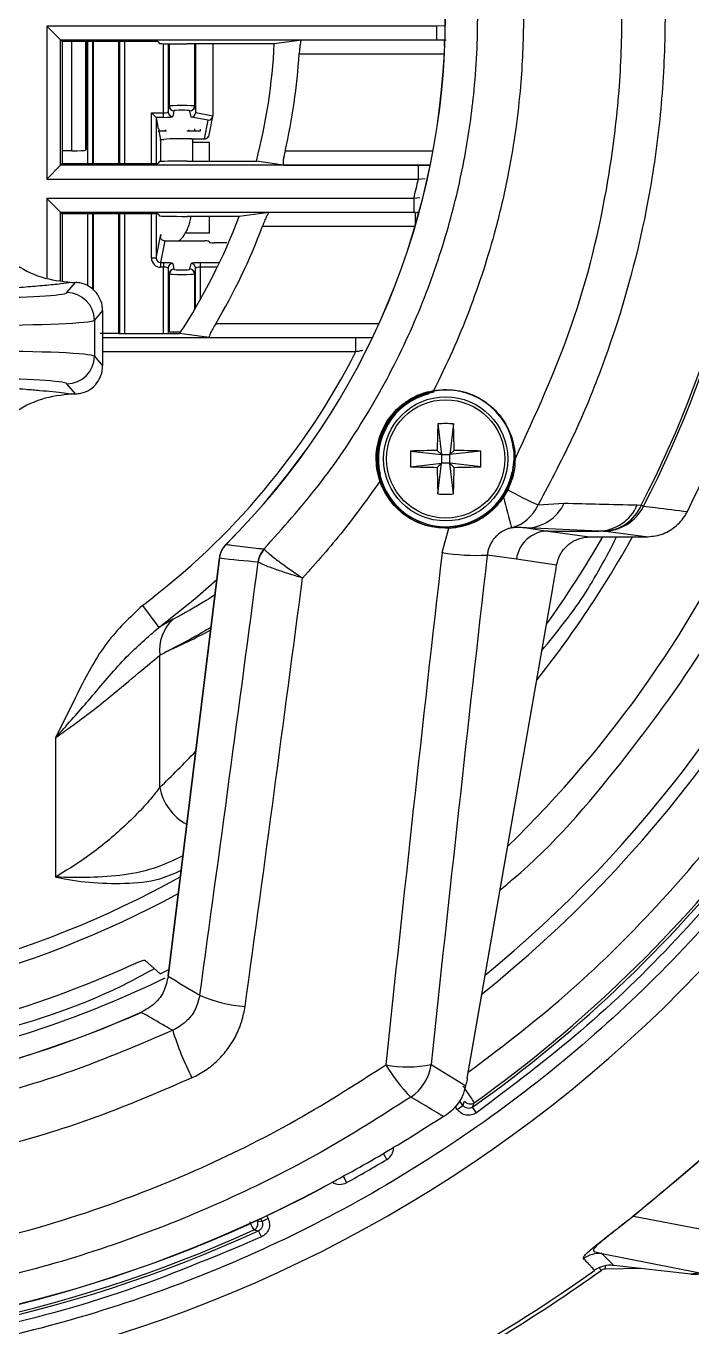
# Model space of a CAD drawing. Extents: x 6 to 134, y 3 to 97.
# Drawn here: x 129.555 to 131.004, y 38.666 to 41.495 of the extents above; entities that cross this region are included whole.
import ezdxf

# ---------------------------------------------------------------- set-up
doc = ezdxf.new("R2010")
doc.units = 0
doc.header["$MEASUREMENT"] = 0
doc.layers.add('OBJECT', color=7, linetype='CONTINUOUS')

msp = doc.modelspace()

# ---------------------------------------------------------------- linework, layer by layer
at = {"layer": 'OBJECT'}
for p, q in [((130.4482, 41.4954), (129.6002, 41.4954)), ((129.6002, 41.4954), (129.6002, 41.1626)), ((129.6002, 41.4954), (129.6302, 41.4654)), ((130.4646, 41.4956), (130.4482, 41.4954)), ((130.4482, 41.4954), (130.4482, 41.4654)), ((129.6302, 41.1926), (129.6302, 41.4654)), ((129.6302, 41.4654), (130.4482, 41.4654)), ((129.6302, 41.4654), (129.6339, 41.4617)), ((129.8414, 41.4617), (129.6339, 41.4617)), ((129.6339, 41.4617), (129.6339, 41.1963)), ((129.6545, 41.2242), (129.6545, 41.4617)), ((129.6845, 41.4617), (129.6845, 41.2253)), ((129.6866, 41.2274), (129.6866, 41.4617)), ((129.6893, 41.1963), (129.6893, 41.4617)), ((129.6993, 41.4617), (129.6993, 41.1963)), ((129.7018, 41.1963), (129.7018, 41.4617)), ((129.7564, 41.4617), (129.7564, 41.1963)), ((129.7589, 41.1963), (129.7589, 41.4617)), ((129.7689, 41.4617), (129.7689, 41.1963)), ((129.8414, 41.4617), (129.8456, 41.4575)), ((129.8543, 41.3067), (129.8543, 41.457)), ((129.8643, 41.4568), (129.8643, 41.3084)), ((129.8668, 41.3209), (129.8668, 41.4567)), ((130.0952, 41.4565), (129.9056, 41.4565)), ((129.9214, 41.4565), (129.9214, 41.3209)), ((129.9241, 41.3075), (129.9241, 41.4565)), ((129.9616, 41.4565), (129.9616, 41.3006)), ((130.1545, 41.4649), (130.0952, 41.4565)), ((130.4659, 41.4649), (130.1545, 41.4649)), ((130.4482, 41.4654), (130.4689, 41.4655)), ((130.4659, 41.4518), (130.4659, 41.4649)), ((130.1493, 41.4349), (130.4652, 41.4349)), ((129.8278, 41.3067), (129.8543, 41.3067)), ((129.8378, 41.2967), (129.8278, 41.3067)), ((129.8278, 41.1963), (129.8278, 41.3067)), ((129.8543, 41.2967), (129.8543, 41.3067)), ((129.8643, 41.3084), (129.8668, 41.3209)), ((129.8768, 41.311), (129.8743, 41.2984)), ((129.9142, 41.2974), (129.9114, 41.311)), ((129.9214, 41.3209), (129.9241, 41.3075)), ((129.9241, 41.3072), (129.9616, 41.3002)), ((129.8543, 41.2967), (129.8378, 41.2967)), ((129.8378, 41.2966), (129.8427, 41.2719)), ((129.8378, 41.2966), (129.8378, 41.1963)), ((129.9516, 41.2904), (129.9142, 41.2974)), ((129.9436, 41.2503), (129.9516, 41.2904)), ((129.9534, 41.2583), (129.9614, 41.2986)), ((129.8442, 41.2665), (129.8427, 41.2665)), ((129.8438, 41.2665), (129.8473, 41.2489)), ((129.8442, 41.2719), (129.8442, 41.2665)), ((129.8574, 41.2665), (129.8442, 41.2665)), ((129.8574, 41.2695), (129.8574, 41.2665)), ((129.8597, 41.2665), (129.8574, 41.2665)), ((129.8597, 41.2665), (129.8597, 41.2685)), ((129.9059, 41.2685), (129.9059, 41.2665)), ((129.9083, 41.2665), (129.9059, 41.2665)), ((129.9083, 41.2695), (129.9083, 41.2665)), ((129.9215, 41.2665), (129.9083, 41.2665)), ((129.9137, 41.2499), (129.9386, 41.2499)), ((129.9153, 41.2499), (129.9386, 41.2499)), ((129.9178, 41.2015), (129.9178, 41.2499)), ((129.9215, 41.2719), (129.9215, 41.2665)), ((129.9341, 41.2665), (129.9215, 41.2665)), ((129.9341, 41.2714), (129.9341, 41.2665)), ((129.9386, 41.2499), (129.9436, 41.2503)), ((129.9386, 41.2499), (129.9386, 41.2499)), ((129.9527, 41.2568), (129.9534, 41.2583)), ((129.6545, 41.2242), (129.6339, 41.2242)), ((129.6845, 41.2253), (129.6866, 41.2274)), ((129.8473, 41.2489), (129.855, 41.2489)), ((129.8478, 41.2463), (129.8473, 41.2489)), ((129.8478, 41.2489), (129.8478, 41.2007)), ((129.954, 41.2419), (129.9178, 41.2419)), ((129.954, 41.2015), (129.954, 41.2419)), ((130.4404, 41.2231), (130.1185, 41.2231)), ((129.6302, 41.1926), (129.6339, 41.1963)), ((129.6339, 41.1963), (129.8414, 41.1963)), ((129.8456, 41.2005), (129.8414, 41.1963)), ((129.9056, 41.2015), (130.0563, 41.2015)), ((130.1149, 41.1931), (130.0563, 41.2015)), ((129.6002, 41.1626), (129.6302, 41.1926)), ((130.4088, 41.1926), (129.6302, 41.1926)), ((130.1149, 41.1931), (130.4346, 41.1931)), ((130.4088, 41.1626), (130.4088, 41.1926)), ((130.4313, 41.1925), (130.4088, 41.1926)), ((129.6002, 41.1626), (130.4088, 41.1626)), ((130.4088, 41.1626), (130.4234, 41.164)), ((130.3986, 41.1204), (129.6002, 41.1204)), ((129.6002, 41.1204), (129.6302, 41.0904)), ((129.6002, 41.1204), (129.6002, 40.9475)), ((130.4118, 41.122), (130.3986, 41.1204)), ((130.3986, 41.1204), (130.3986, 41.0904)), ((129.6302, 41.0904), (130.3986, 41.0904)), ((129.6302, 41.0904), (129.6339, 41.0867)), ((129.6302, 40.9421), (129.6302, 41.0904)), ((129.8414, 41.0867), (129.6339, 41.0867)), ((129.6339, 41.0867), (129.6339, 40.9414)), ((129.6893, 40.9299), (129.6893, 41.0867)), ((129.6993, 41.0867), (129.6993, 40.9228)), ((129.7018, 40.9206), (129.7018, 41.0867)), ((129.7564, 41.0867), (129.7564, 40.8265)), ((129.7589, 40.8265), (129.7589, 41.0867)), ((129.7689, 41.0867), (129.7689, 40.8265)), ((129.8278, 40.9909), (129.8278, 41.0867)), ((129.8378, 41.0867), (129.8378, 40.9909)), ((129.8414, 41.0867), (129.8456, 41.0825)), ((130.0185, 41.0815), (129.9056, 41.0815)), ((129.954, 41.0451), (129.954, 41.0815)), ((130.084, 41.0899), (130.0185, 41.0815)), ((130.4024, 41.0899), (130.084, 41.0899)), ((130.4024, 41.0629), (130.4024, 41.0899)), ((130.41, 41.09), (130.4054, 41.0904)), ((130.0694, 41.0599), (130.4015, 41.0599)), ((129.8378, 40.9909), (129.848, 41.0423)), ((129.848, 41.0415), (129.8473, 41.038)), ((129.8571, 41.028), (129.8478, 40.9808)), ((129.848, 41.0417), (129.848, 41.0415)), ((129.8571, 41.028), (129.9437, 41.028)), ((129.954, 41.0451), (129.9016, 41.0451)), ((129.9537, 41.0271), (129.9541, 41.0249)), ((129.9917, 41.024), (129.9641, 41.024)), ((129.8378, 40.9909), (129.8278, 40.9909)), ((129.8478, 40.9808), (129.8543, 40.9808)), ((129.8478, 40.9808), (129.8478, 40.9708)), ((129.8543, 40.9708), (129.8478, 40.9708)), ((129.8543, 40.9808), (129.8543, 40.9708)), ((129.8543, 40.8265), (129.8543, 40.9708)), ((129.8643, 40.9691), (129.8643, 40.8265)), ((129.8668, 40.9565), (129.8643, 40.9691)), ((129.8743, 40.9791), (129.8768, 40.9664)), ((129.9114, 40.9664), (129.9139, 40.9791)), ((129.9239, 40.9691), (129.9214, 40.9565)), ((129.9239, 40.8826), (129.9239, 40.9691)), ((129.9339, 40.9808), (129.9339, 40.9708)), ((129.9339, 40.9808), (129.976, 40.9808)), ((129.9339, 40.9708), (129.9339, 40.8999)), ((129.9712, 40.9708), (129.9339, 40.9708)), ((129.8668, 40.8301), (129.8668, 40.9565)), ((129.9214, 40.9565), (129.9214, 40.8783)), ((129.6438, 40.9156), (129.6627, 40.9376)), ((129.6543, 40.9378), (129.6627, 40.9376)), ((129.7179, 40.8976), (129.7179, 40.8975)), ((129.7216, 40.8766), (129.7037, 40.8557)), ((129.7037, 40.8557), (129.7037, 40.7773)), ((129.7216, 40.8766), (129.7216, 40.8165)), ((129.757, 40.8265), (129.8889, 40.8265)), ((129.9536, 40.8181), (129.8889, 40.8265)), ((130.3228, 40.8481), (129.9678, 40.8481)), ((130.2729, 40.8176), (129.7216, 40.8176)), ((129.7216, 40.8165), (129.7216, 40.7564)), ((129.9536, 40.8181), (130.3089, 40.8181)), ((130.2729, 40.7876), (130.2729, 40.8176)), ((129.7037, 40.7773), (129.7216, 40.7564)), ((129.7216, 40.7876), (130.2729, 40.7876)), ((129.6627, 40.6954), (129.6438, 40.7174)), ((129.7179, 40.7355), (129.7179, 40.7354)), ((129.6543, 40.6952), (129.6627, 40.6954)), ((130.379, 40.6763), (130.3789, 40.6762)), ((130.3798, 40.6753), (130.38, 40.6754)), ((130.451, 40.6303), (130.4589, 40.5633)), ((130.4852, 40.6303), (130.4774, 40.5633)), ((130.3918, 40.5711), (130.4589, 40.5633)), ((130.4589, 40.5633), (130.4498, 40.5724)), ((130.4865, 40.5724), (130.4774, 40.5633)), ((130.5444, 40.5711), (130.4774, 40.5633)), ((130.3918, 40.5369), (130.4589, 40.5448)), ((130.4498, 40.5356), (130.4589, 40.5448)), ((130.451, 40.4777), (130.4589, 40.5448)), ((130.4589, 40.5633), (130.4589, 40.5448)), ((130.4589, 40.5633), (130.4774, 40.5633)), ((130.4774, 40.5448), (130.4589, 40.5448)), ((130.4774, 40.5448), (130.4774, 40.5633)), ((130.4774, 40.5448), (130.4865, 40.5356)), ((130.5444, 40.5369), (130.4774, 40.5448)), ((130.4852, 40.4777), (130.4774, 40.5448)), ((130.6125, 40.5135), (130.6181, 40.5536)), ((130.3184, 40.5329), (130.3185, 40.5325)), ((130.325, 40.5057), (130.3185, 40.5325)), ((130.3197, 40.5326), (130.3196, 40.533)), ((130.3197, 40.5326), (130.326, 40.5061)), ((130.3285, 40.4965), (130.325, 40.5057)), ((130.326, 40.5061), (130.3294, 40.4969)), ((130.3285, 40.4965), (130.3287, 40.4959)), ((130.3294, 40.4969), (130.3296, 40.4963)), ((130.5933, 40.4715), (130.6025, 40.4875)), ((130.6036, 40.487), (130.5942, 40.4707)), ((130.6025, 40.4875), (130.6124, 40.5131)), ((130.6135, 40.5127), (130.6036, 40.487)), ((130.6125, 40.5135), (130.6124, 40.5131)), ((130.6135, 40.5127), (130.6136, 40.5131)), ((130.6692, 40.4541), (130.7261, 40.4579)), ((130.9941, 40.4395), (131.0041, 40.4596)), ((130.8849, 40.4538), (130.8939, 40.4536)), ((130.8939, 40.4536), (130.8987, 40.4511)), ((130.4601, 40.3502), (130.4751, 40.4032)), ((130.6443, 40.4039), (130.6911, 40.3972)), ((130.8017, 40.3972), (130.6443, 40.4039)), ((130.6911, 40.3972), (130.8017, 40.3972)), ((130.6911, 40.3972), (130.7814, 40.3843)), ((130.7814, 40.3843), (130.9036, 40.3843)), ((130.8106, 40.3968), (130.8017, 40.3972)), ((130.9036, 40.3843), (130.8106, 40.3968)), ((129.9899, 40.3681), (129.9901, 40.368)), ((130.0728, 40.3583), (130.0734, 40.3576)), ((130.6222, 40.3357), (130.5586, 40.3448)), ((129.9755, 40.3388), (129.8638, 39.4291)), ((129.9759, 40.3388), (129.8642, 39.429)), ((129.9759, 40.3388), (129.9755, 40.3388)), ((130.0601, 40.3299), (130.0597, 40.3301)), ((130.7096, 40.3232), (130.6222, 40.3357)), ((130.5151, 39.2075), (130.7012, 40.2732)), ((130.5151, 39.2069), (130.7012, 40.2727)), ((130.7012, 40.2727), (130.7012, 40.2732)), ((129.8081, 40.2354), (129.844, 40.1876)), ((129.8751, 40.2053), (129.844, 40.1876)), ((129.8459, 39.8393), (129.8459, 40.1269)), ((129.6194, 39.6447), (129.6194, 39.9482)), ((129.8471, 39.4344), (129.8134, 39.464)), ((129.8471, 39.4344), (129.8656, 39.4434)), ((129.8642, 39.429), (129.8638, 39.4291)), ((130.4363, 39.237), (130.5121, 39.1903)), ((130.5121, 39.1903), (130.5129, 39.1947)), ((130.5151, 39.2069), (130.5151, 39.2075)), ((130.5055, 39.148), (130.4982, 39.1585)), ((130.5055, 39.148), (130.5092, 39.1576)), ((130.4933, 39.1394), (130.4884, 39.1463)), ((130.4933, 39.1394), (130.5055, 39.148)), ((130.5265, 39.1444), (130.5302, 39.154)), ((130.5352, 39.1321), (130.5265, 39.1444)), ((130.3402, 39.0307), (130.3326, 39.0432)), ((130.2448, 38.9942), (130.2526, 38.9801)), ((130.0654, 38.9018), (130.0684, 38.8956)), ((130.0819, 38.9019), (130.0684, 38.8956)), ((130.079, 38.9082), (130.0819, 38.9019)), ((130.8768, 38.9071), (131.1124, 38.8618)), ((130.0508, 38.8772), (130.061, 38.8756)), ((130.0582, 38.8972), (130.0684, 38.8956)), ((130.0673, 38.862), (130.061, 38.8756)), ((130.8078, 38.826), (131.0209, 38.7836)), ((130.8944, 38.7932), (130.8149, 38.792)), ((131.0015, 38.781), (130.8338, 38.8001)), ((131.0209, 38.7836), (131.0015, 38.781))]:
    msp.add_line(p, q, dxfattribs=at)
at = {"layer": 'OBJECT', "flags": 128}
for points in [[(130.4024, 41.0899), (130.4092, 41.0891), (130.4097, 41.0889)], [(130.4445, 40.7021), (130.421, 40.6964), (130.3798, 40.6753)], [(130.6124, 40.5131), (130.618, 40.559), (130.6178, 40.5642)], [(129.844, 40.1876), (129.922, 40.2499), (129.9698, 40.2921)]]:
    msp.add_lwpolyline(points, dxfattribs=at)
at = {"layer": 'OBJECT'}
for radius in [0.135, 0.1287]:
    msp.add_circle((130.4681, 40.554), radius, dxfattribs=at)
for centre, radius, start, end in [((128.8461, 41.517), 1.6211, 314.8733, 45.1267), ((128.8461, 41.517), 1.6214, 314.8733, 45.1267), ((128.8461, 41.517), 2.3074, 332.557, 27.443), ((128.8461, 41.517), 2.3128, 332.557, 27.443), ((128.8461, 41.517), 2.4031, 333.8964, 26.1036), ((128.8466, 41.5165), 1.25, 345.4041, 357.2487), ((128.8466, 41.5165), 1.3053, 347.011, 356.4146), ((129.8743, 41.3084), 0.01, 180.2071, 270.0027), ((129.8768, 41.321), 0.01, 180.2071, 270.0027), ((129.9114, 41.321), 0.01, 269.9973, 359.7929), ((129.9436, 41.2603), 0.00997, 269.8055, 348.6451), ((128.8466, 41.5165), 1.6018, 345.6831, 347.2353), ((128.8466, 41.5165), 1.25, 326.4957, 339.635), ((128.8466, 41.5165), 1.3053, 329.1986, 339.5226), ((129.8743, 40.9691), 0.01, 89.9965, 179.7907), ((129.9139, 40.9691), 0.01, 0.2093, 90.0035), ((129.8768, 40.9564), 0.01, 89.9965, 179.7907), ((129.9114, 40.9564), 0.01, 0.2093, 90.0035), ((129.6436, 40.8555), 0.0601, 0.2283, 89.8001), ((129.6436, 40.7775), 0.0601, 270.1999, 359.7717), ((128.8466, 41.5165), 1.6018, 306.8896, 332.931), ((130.4681, 40.554), 0.1474, 99.9104, 348.6768), ((130.4681, 40.554), 0.1464, 104.4485, 193.4275), ((130.4701, 40.7074), 0.0287, 189.5728, 191.4771), ((130.3806, 40.677), 0.00188, 203.489, 246.2109), ((130.3807, 40.677), 0.00182, 202.6981, 246.9045), ((132.5819, 40.556), 2.1322, 178.0047, 179.5614), ((130.4681, 40.302), 0.3287, 87.0143, 92.9857), ((128.3543, 40.556), 2.1322, 0.4386, 1.9953), ((130.7201, 40.554), 0.3287, 177.0143, 182.9857), ((130.4661, 38.4402), 2.1322, 90.4386, 91.9953), ((130.4701, 38.4402), 2.1322, 88.0047, 89.5614), ((130.2161, 40.554), 0.3287, 357.0143, 2.9857), ((130.6189, 40.5581), 0.00456, 260.3551, 272.9715), ((130.3193, 40.5291), 0.00387, 85.3572, 102.6561), ((130.3194, 40.5288), 0.00379, 85.4012, 103.061), ((130.4681, 40.554), 0.15, 188.0526, 202.6139), ((130.4661, 42.6678), 2.1322, 268.0047, 269.5614), ((132.5819, 40.552), 2.1322, 180.4386, 181.9953), ((128.3543, 40.552), 2.1322, 358.0047, 359.5614), ((130.4701, 42.6678), 2.1322, 270.4386, 271.9953), ((128.8466, 41.5165), 3.0068, 273.8025, 340.2009), ((130.3238, 40.5102), 0.00469, 285.5014, 297.9774), ((130.3269, 40.501), 0.00479, 289.2733, 301.5488), ((130.327, 40.5006), 0.00499, 289.7599, 301.5418), ((128.8466, 41.5165), 2.9067, 305.3048, 339.3669), ((128.8466, 41.5165), 2.901, 305.4751, 339.7287), ((128.8466, 41.5165), 2.7223, 308.6592, 338.2371), ((130.6057, 40.4919), 0.00541, 234.4284, 247.2036), ((130.9733, 41.1427), 0.7528, 240.5869, 246.1726), ((130.6142, 40.5163), 0.00371, 240.9884, 258.913), ((130.6143, 40.5166), 0.00356, 240.7625, 259.421), ((130.4681, 40.806), 0.3287, 267.0143, 272.9857), ((128.8466, 41.5165), 2.6951, 309.3168, 337.3213), ((130.5948, 40.4722), 0.00166, 204.3125, 248.2292), ((131.7872, 40.748), 1.2248, 193.0884, 196.3001), ((128.8466, 41.5165), 2.5186, 314.2236, 335.8244), ((130.6419, 40.4966), 0.0927, 271.4966, 335.3084), ((130.5875, 40.4903), 0.0894, 285.6603, 336.0862), ((130.7992, 40.4904), 0.0932, 271.5256, 336.9105), ((130.8081, 40.49), 0.0932, 271.5272, 336.9951), ((130.8102, 40.4962), 0.0994, 270.2517, 332.9966), ((130.5695, 40.4079), 0.0945, 182.1841, 182.8289), ((130.6915, 40.3274), 0.0698, 90.3171, 173.1576), ((128.8466, 41.5165), 2.3227, 321.579, 330.8258), ((128.8466, 41.5165), 2.2663, 324.3282, 330.0261), ((130.0252, 40.3327), 0.05, 134.8733, 173), ((130.0258, 40.3327), 0.0502, 135.3225, 173.0262), ((130.1096, 40.3241), 0.0502, 137.0799, 173.0524), ((130.11, 40.3231), 0.0503, 136.6578, 172.1924), ((130.5358, 40.8311), 0.4868, 261.0573, 272.6892), ((129.936, 40.138), 0.0908, 132.1677, 187.0342), ((129.9593, 39.861), 0.1154, 190.8197, 241.614), ((128.2573, 42.1288), 5.014, 297.4419, 331.6393), ((128.8466, 41.5165), 2.1425, 240.8117, 299.1554), ((128.8466, 41.5165), 2.1724, 241.3863, 298.5815), ((128.8466, 41.5165), 2.2663, 285.4748, 294.4557), ((128.8466, 41.5165), 2.3227, 281.5486, 295.8), ((130.0485, 39.6415), 0.2786, 245.5444, 266.5355), ((128.8461, 41.517), 2.3696, 246.1107, 293.8893), ((128.8461, 41.517), 2.3693, 246.1107, 293.8893), ((130.4958, 39.5037), 0.6508, 197.1865, 207.0214), ((130.3844, 39.4862), 0.2545, 259.4389, 281.7595), ((130.6712, 39.4404), 0.3911, 211.5027, 224.5079), ((130.3363, 39.25), 0.1008, 303.7444, 352.5901), ((130.5215, 39.1662), 0.015, 215.0256, 305.4387), ((130.3247, 39.0564), 0.03, 300.9982, 0), ((128.8466, 41.5165), 2.9, 299.0018, 300.9982), ((128.8466, 41.5165), 2.9067, 241.4467, 294.6952), ((128.8466, 41.5165), 2.901, 241.6184, 294.5249), ((128.8461, 41.517), 2.8855, 242.0886, 297.9114), ((128.8461, 41.517), 2.8851, 242.0886, 297.9114), ((130.2381, 39.0064), 0.03, 236.9512, 299.0018), ((130.0446, 38.8908), 0.015, 294.5613, 24.9744), ((128.8466, 41.5165), 3.35, 273.5142, 305.5044), ((128.8404, 41.5325), 3.375, 296.6459, 305.6278), ((134.5752, 41.4902), 4.6367, 215.5373, 215.628), ((130.8151, 38.777), 0.015, 90.8575, 125.6278), ((131.9138, 38.8085), 1.099, 180.5205, 180.8589)]:
    msp.add_arc(centre, radius, start, end, dxfattribs=at)
for centre, major_axis, ratio, start_param, end_param in [((129.9056, 41.4575), (0.06, 0), 0.017455, 3.159046, 4.712389), ((129.8543, 41.3084), (0.01, 0), 0.174977, 4.712389, 6.265732), ((129.8941, 41.3209), (0.0273, 0), 0.055478, 0.017453, 3.124139), ((129.8941, 41.3109), (0.0173, 0), 0.087489, 0.017453, 3.124139), ((129.9142, 41.3073), (0.00707, 0.00716), 0.980059, 3.930858, 5.464654), ((129.9137, 41.3095), (0.00828, -0.00762), 0.823569, 0.613575, 0.649054), ((129.8278, 41.2966), (0.01, 0), 0.087489, 0.017453, 0.087266), ((129.8543, 41.2985), (0.02, 0), 0.087489, 4.712389, 6.265732), ((129.9516, 41.3004), (0.00837, 0.00566), 0.980059, 4.127026, 5.660822), ((129.952, 41.3023), (-0.00637, 0.00872), 0.830676, 3.952376, 3.990897), ((129.8916, 41.246), (0.05, 0), 0.087489, 1.113912, 2.39383), ((129.6545, 41.2253), (0.03, 0), 0.034921, 4.712389, 6.248279), ((129.9056, 41.2005), (0.06, 0), 0.017455, 1.570796, 3.124139), ((129.9056, 41.0825), (0.06, 0), 0.017455, 3.159046, 4.712389), ((129.8571, 41.0381), (-0.00195, -0.00985), 0.995992, 0.157462, 0.194841), ((129.9437, 41.0271), (0.01, 0), 0.088095, 0.017453, 1.570796), ((129.9641, 41.0249), (0.01, 0), 0.088095, 3.159046, 4.712389), ((129.8478, 40.9909), (-0.0039, -0.0197), 0.995992, 4.908761, 6.478026), ((129.8478, 40.9909), (0.00197, 0.00993), 0.988086, 1.767169, 3.336433), ((129.8543, 40.979), (0.02, 0), 0.088095, 0.017453, 1.570796), ((129.8543, 40.9691), (0.01, 0), 0.17619, 0.017453, 1.570796), ((129.9339, 40.979), (0.02, 0), 0.088095, 1.570796, 3.124139), ((129.9339, 40.9691), (0.01, 0), 0.17619, 1.570796, 3.124139), ((129.8941, 40.9565), (0.0273, 0), 0.055863, 3.159046, 6.265732), ((129.8941, 40.9665), (0.0173, 0), 0.088095, 3.159046, 6.265732), ((129.4541, 40.9162), (0.19, 0), 0.061163, 4.712389, 6.230825), ((129.6627, 40.8777), (-0.0224, 0.056), 0.973344, 4.322385, 4.678271), ((129.4541, 40.8563), (0.25, 0), 0.046484, 4.712389, 6.230825), ((129.757, 40.8244), (0.12, 0), 0.017455, 1.570796, 1.919852), ((129.4541, 40.7767), (0.25, 0), 0.046484, 0.05236, 1.570796), ((129.6627, 40.7553), (0.0224, 0.056), 0.973344, 4.746507, 5.102393), ((129.4541, 40.7168), (0.19, 0), 0.061163, 0.05236, 1.570796), ((132.735, 41.517), (2.1532, 17.375), 0.121162, 1.653006, 1.717455), ((132.8335, 41.5049), (2.1536, 17.275), 0.121842, 1.653181, 1.717629), ((128.0752, 41.5291), (2.1536, 17.275), 0.121842, 4.603323, 4.658113), ((130.0912, 41.3641), (1.6505, -0.2027), 0.620494, 4.718748, 4.769445), ((130.6686, 40.4628), (0.0611, 0.4899), 0.121842, 4.33034, 4.438599), ((128.1738, 41.517), (2.1532, 17.375), 0.121162, 4.603148, 4.657017), ((129.1905, 41.5165), (1.5813, 0), 0.964711, 5.148081, 5.217901), ((129.0597, 41.5165), (1.6185, 0), 0.982242, 5.21966, 5.228125), ((128.1089, 41.5165), (2.4576, 0), 0.964711, 5.497371, 5.543275), ((134.6396, 40.8056), (6.3338, -0.7777), 0.437652, 3.913662, 3.930016), ((130.549, 39.0102), (0.0636, 0.5099), 0.121842, 1.188747, 1.215796)]:
    msp.add_ellipse(centre, major_axis=major_axis, ratio=ratio, start_param=start_param, end_param=end_param, dxfattribs=at)
for points, knots in [([(130.0728, 40.3583), (130.1131, 40.4032), (130.1946, 40.494), (130.2975, 40.6465), (130.3702, 40.7822), (130.4296, 40.9199), (130.475, 41.0531), (130.5112, 41.2076), (130.5295, 41.3375), (130.539, 41.4739), (130.5376, 41.6136), (130.5208, 41.7703), (130.4931, 41.9088), (130.4475, 42.0694), (130.3773, 42.2434), (130.2926, 42.3936), (130.2096, 42.5154), (130.1445, 42.5984), (130.0908, 42.6564), (130.0728, 42.6757)], [0, 0, 0, 0, 0.070792, 0.143093, 0.215241, 0.251103, 0.319013, 0.379895, 0.436987, 0.472592, 0.54001, 0.600446, 0.657115, 0.705414, 0.796026, 0.876457, 0.907237, 0.969, 1, 1, 1, 1]), ([(130.6692, 42.5799), (130.6996, 42.522), (130.7606, 42.4057), (130.8324, 42.2197), (130.8888, 42.0256), (130.9253, 41.8329), (130.9441, 41.6452), (130.9473, 41.4634), (130.9351, 41.2797), (130.8996, 41.0455), (130.8366, 40.8204), (130.7506, 40.608), (130.6964, 40.5055), (130.6692, 40.4541)], [0, 0, 0, 0, 0.0883963, 0.1775309, 0.2690103, 0.361303, 0.4421621, 0.5235795, 0.6067572, 0.6905431, 0.8432564, 0.9213745, 1, 1, 1, 1]), ([(130.6191, 40.5535), (130.6633, 40.6495), (130.7526, 40.8437), (130.8169, 41.1095), (130.8459, 41.3319), (130.854, 41.5079), (130.8474, 41.6856), (130.8195, 41.9109), (130.7556, 42.1824), (130.665, 42.3803), (130.6191, 42.4805)], [0, 0, 0, 0, 0.1583077, 0.3203927, 0.4074997, 0.4946069, 0.5842283, 0.6738496, 0.8349382, 1, 1, 1, 1]), ([(130.4418, 42.3314), (130.4572, 42.2999), (130.4943, 42.2238), (130.5439, 42.0948), (130.581, 41.9686), (130.6054, 41.8578), (130.6217, 41.7605), (130.6346, 41.6413), (130.6393, 41.5033), (130.6313, 41.3406), (130.6096, 41.1904), (130.5794, 41.0611), (130.5509, 40.9643), (130.5195, 40.8755), (130.4836, 40.7879), (130.4558, 40.7311), (130.4418, 40.7026)], [0, 0, 0, 0, 0.062169, 0.150354, 0.244924, 0.29535, 0.351758, 0.419932, 0.50785, 0.596524, 0.708699, 0.776564, 0.832035, 0.887658, 0.94375, 1, 1, 1, 1]), ([(130.1545, 41.4649), (130.154, 41.4645), (130.1532, 41.4637), (130.1518, 41.4583), (130.1507, 41.4504), (130.1498, 41.4421), (130.1494, 41.4368), (130.1493, 41.4349)], [0, 0, 0, 0, 0.2192503, 0.4384967, 0.6577118, 0.8761132, 1, 1, 1, 1]), ([(129.9153, 41.2499), (129.9153, 41.2499), (129.9148, 41.2498), (129.9142, 41.2498), (129.9137, 41.2499)], [0, 0, 0, 0, 0.05739, 1, 1, 1, 1]), ([(129.9386, 41.2499), (129.9393, 41.2499), (129.941, 41.2499), (129.9433, 41.25), (129.9453, 41.2503), (129.9477, 41.251), (129.95, 41.2525), (129.9519, 41.2544), (129.9525, 41.2561), (129.9527, 41.2568)], [0, 0, 0, 0, 0.1261443, 0.2785702, 0.4246139, 0.556177, 0.7111697, 0.8804607, 1, 1, 1, 1]), ([(130.1185, 41.2231), (130.1177, 41.2197), (130.1162, 41.213), (130.1147, 41.2039), (130.114, 41.1972), (130.1141, 41.1937), (130.1147, 41.1933), (130.1149, 41.1931)], [0, 0, 0, 0, 0.220859, 0.441926, 0.657693, 0.867325, 1, 1, 1, 1]), ([(129.4377, 41.0869), (129.4493, 41.0661), (129.4724, 41.0245), (129.5257, 40.9779), (129.5871, 40.9455), (129.6319, 40.9404), (129.6543, 40.9378)], [0, 0, 0, 0, 0.249468, 0.499319, 0.749167, 1, 1, 1, 1]), ([(129.8868, 41.028), (129.8879, 41.0287), (129.8944, 41.0329), (129.9029, 41.0465), (129.9111, 41.0632), (129.9131, 41.0771), (129.9138, 41.0815)], [0, 0, 0, 0, 0.063092, 0.382243, 0.805753, 1, 1, 1, 1]), ([(130.084, 41.0899), (130.0834, 41.0895), (130.0823, 41.0887), (130.0794, 41.0835), (130.0758, 41.076), (130.0723, 41.0676), (130.0702, 41.062), (130.0694, 41.0599)], [0, 0, 0, 0, 0.207811, 0.415259, 0.632109, 0.861308, 1, 1, 1, 1]), ([(129.8567, 41.028), (129.8557, 41.0282), (129.8535, 41.0285), (129.8507, 41.0302), (129.8488, 41.0325), (129.8478, 41.0347), (129.8474, 41.0365), (129.8473, 41.0376), (129.8473, 41.0379), (129.8473, 41.038)], [0, 0, 0, 0, 0.163975, 0.328263, 0.482697, 0.616251, 0.746877, 0.892798, 1, 1, 1, 1]), ([(129.6543, 40.9378), (129.647, 40.9366), (129.6315, 40.9342), (129.5952, 40.9309), (129.5607, 40.928), (129.533, 40.9257), (129.5136, 40.924), (129.4938, 40.9221), (129.4742, 40.9198), (129.468, 40.918), (129.465, 40.9171)], [0, 0, 0, 0, 0.15382, 0.32546, 0.503781, 0.600006, 0.681858, 0.763121, 0.884543, 1, 1, 1, 1]), ([(129.7179, 40.8975), (129.7149, 40.9036), (129.7091, 40.9159), (129.6935, 40.9293), (129.6774, 40.9364), (129.6667, 40.9373), (129.6627, 40.9376)], [0, 0, 0, 0, 0.272657, 0.546141, 0.8274, 1, 1, 1, 1]), ([(129.8668, 40.8301), (129.8673, 40.8301), (129.8682, 40.8301), (129.8745, 40.8301), (129.8825, 40.8301), (129.8884, 40.8301), (129.8908, 40.8301)], [0, 0, 0, 0, 0.271756, 0.543512, 0.815269, 1, 1, 1, 1]), ([(129.9678, 40.8481), (129.9656, 40.8444), (129.9612, 40.837), (129.9564, 40.8277), (129.9536, 40.8214), (129.9529, 40.8186), (129.9534, 40.8182), (129.9536, 40.8181)], [0, 0, 0, 0, 0.259509, 0.520202, 0.708476, 0.89739, 1, 1, 1, 1]), ([(130.301, 40.8175), (130.2966, 40.8175), (130.2875, 40.8176), (130.2779, 40.8176), (130.2729, 40.8176)], [0, 0, 0, 0, 0.48473, 1, 1, 1, 1]), ([(130.2729, 40.7876), (130.2766, 40.7883), (130.2816, 40.7892), (130.2863, 40.79), (130.2876, 40.7902)], [0, 0, 0, 0, 0.730015, 1, 1, 1, 1]), ([(129.465, 40.7159), (129.468, 40.715), (129.4732, 40.7134), (129.4904, 40.7113), (129.5089, 40.7094), (129.5306, 40.7075), (129.5563, 40.7054), (129.5849, 40.703), (129.6136, 40.7004), (129.6382, 40.6979), (129.6492, 40.6961), (129.6543, 40.6952)], [0, 0, 0, 0, 0.115434, 0.204199, 0.296296, 0.390311, 0.496175, 0.628006, 0.757037, 0.887489, 1, 1, 1, 1]), ([(129.6627, 40.6954), (129.6666, 40.6957), (129.6775, 40.6966), (129.6942, 40.704), (129.7096, 40.7178), (129.7153, 40.73), (129.7179, 40.7355)], [0, 0, 0, 0, 0.1688448, 0.4625835, 0.7532198, 1, 1, 1, 1]), ([(129.6543, 40.6952), (129.632, 40.6927), (129.5873, 40.6875), (129.5259, 40.6553), (129.4725, 40.6087), (129.4493, 40.567), (129.4377, 40.5461)], [0, 0, 0, 0, 0.249632, 0.499592, 0.749409, 1, 1, 1, 1]), ([(130.379, 40.6763), (130.3858, 40.6808), (130.3997, 40.6898), (130.4211, 40.6983), (130.4357, 40.7014), (130.4418, 40.7026)], [0, 0, 0, 0, 0.36015, 0.73065, 1, 1, 1, 1]), ([(130.442, 40.7017), (130.4257, 40.6973), (130.4034, 40.6913), (130.3849, 40.6787), (130.38, 40.6754)], [0, 0, 0, 0, 0.730797, 1, 1, 1, 1]), ([(130.4418, 40.7026), (130.4588, 40.704), (130.4928, 40.7066), (130.5418, 40.6889), (130.5823, 40.6572), (130.6099, 40.6136), (130.6187, 40.5768), (130.6191, 40.5567), (130.6191, 40.5535)], [0, 0, 0, 0, 0.192555, 0.385109, 0.577707, 0.770474, 0.963486, 1, 1, 1, 1]), ([(130.6181, 40.5536), (130.6165, 40.5705), (130.6133, 40.6042), (130.5875, 40.6492), (130.5494, 40.6835), (130.502, 40.703), (130.4646, 40.7053), (130.445, 40.7022), (130.442, 40.7017)], [0, 0, 0, 0, 0.19323, 0.386467, 0.579539, 0.772364, 0.965005, 1, 1, 1, 1]), ([(130.3184, 40.5329), (130.3176, 40.5412), (130.316, 40.5581), (130.3189, 40.583), (130.3258, 40.6075), (130.3362, 40.6296), (130.3497, 40.6491), (130.3638, 40.6645), (130.3743, 40.6727), (130.3789, 40.6762)], [0, 0, 0, 0, 0.152382, 0.309304, 0.460169, 0.616337, 0.751913, 0.891628, 1, 1, 1, 1]), ([(130.3798, 40.6753), (130.3675, 40.6643), (130.3432, 40.6427), (130.3228, 40.5983), (130.3169, 40.5612), (130.3189, 40.54), (130.3196, 40.533)], [0, 0, 0, 0, 0.307575, 0.605514, 0.870211, 1, 1, 1, 1]), ([(130.6191, 40.5535), (130.6189, 40.5467), (130.6184, 40.5331), (130.6152, 40.5198), (130.6136, 40.5131)], [0, 0, 0, 0, 0.495275, 1, 1, 1, 1]), ([(131.6083, 40.4874), (131.5745, 40.4036), (131.5063, 40.2345), (131.3739, 39.9924), (131.2182, 39.7591), (131.038, 39.5389), (130.8353, 39.335), (130.6127, 39.1512), (130.3733, 38.9901), (130.1203, 38.8536), (129.8579, 38.7434), (129.59, 38.6604), (129.3203, 38.6022), (129.1388, 38.5848), (129.0488, 38.5762)], [0, 0, 0, 0, 0.080321, 0.16194, 0.244772, 0.329378, 0.414487, 0.5, 0.585518, 0.670628, 0.755228, 0.838065, 0.919682, 1, 1, 1, 1]), ([(130.325, 40.5057), (130.299, 40.4691), (130.2468, 40.3956), (130.1867, 40.3285), (130.1565, 40.2949)], [0, 0, 0, 0, 0.498582, 1, 1, 1, 1]), ([(130.4751, 40.4032), (130.4581, 40.4041), (130.424, 40.4058), (130.3779, 40.4297), (130.3457, 40.4616), (130.3334, 40.4863), (130.3287, 40.4959)], [0, 0, 0, 0, 0.275398, 0.550788, 0.826421, 1, 1, 1, 1]), ([(130.3296, 40.4963), (130.3377, 40.4814), (130.3538, 40.4515), (130.395, 40.4202), (130.4373, 40.4048), (130.4646, 40.4044), (130.4751, 40.4043)], [0, 0, 0, 0, 0.276326, 0.552665, 0.828652, 1, 1, 1, 1]), ([(130.5174, 39.2201), (130.584, 39.2706), (130.7247, 39.3774), (130.9183, 39.5663), (131.1005, 39.779), (131.2599, 40.0093), (131.3974, 40.2525), (131.468, 40.4239), (131.5032, 40.5094)], [0, 0, 0, 0, 0.152358, 0.321763, 0.491983, 0.662214, 0.831613, 1, 1, 1, 1]), ([(131.5809, 40.4869), (131.5446, 40.3981), (131.4716, 40.2199), (131.3291, 39.9673), (131.1634, 39.7282), (130.9741, 39.5074), (130.7658, 39.3055), (130.6119, 39.1898), (130.5352, 39.1321)], [0, 0, 0, 0, 0.165711, 0.332438, 0.5, 0.667551, 0.834284, 1, 1, 1, 1]), ([(130.4751, 40.4043), (130.4916, 40.4066), (130.5226, 40.4111), (130.561, 40.4345), (130.5824, 40.4559), (130.5913, 40.4687), (130.5933, 40.4715)], [0, 0, 0, 0, 0.352536, 0.661542, 0.924397, 1, 1, 1, 1]), ([(130.5942, 40.4707), (130.5839, 40.4577), (130.5656, 40.4348), (130.5256, 40.4122), (130.496, 40.4045), (130.478, 40.4034), (130.4751, 40.4032)], [0, 0, 0, 0, 0.353797, 0.623722, 0.940059, 1, 1, 1, 1]), ([(130.5867, 39.6171), (130.5963, 39.6249), (130.6946, 39.7051), (130.8525, 39.8901), (131.0555, 40.1671), (131.1554, 40.3727), (131.2051, 40.4751)], [0, 0, 0, 0, 0.034671, 0.357395, 0.680118, 1, 1, 1, 1]), ([(130.7261, 40.4579), (130.7517, 40.4572), (130.8049, 40.4559), (130.8576, 40.4545), (130.8849, 40.4538)], [0, 0, 0, 0, 0.480478, 1, 1, 1, 1]), ([(130.8987, 40.4511), (130.9073, 40.4501), (130.9392, 40.4462), (130.9709, 40.4423), (130.9941, 40.4395)], [0, 0, 0, 0, 0.269854, 1, 1, 1, 1]), ([(130.9036, 40.3843), (130.915, 40.3854), (130.9379, 40.3876), (130.9683, 40.4051), (130.9859, 40.4244), (130.9927, 40.437), (130.9941, 40.4395)], [0, 0, 0, 0, 0.30705, 0.614016, 0.922363, 1, 1, 1, 1]), ([(130.6116, 40.4043), (130.6094, 40.4037), (130.5995, 40.401), (130.5833, 40.3921), (130.5676, 40.3746), (130.5604, 40.3577), (130.559, 40.3476), (130.5586, 40.3448)], [0, 0, 0, 0, 0.080939, 0.365196, 0.637409, 0.898732, 1, 1, 1, 1]), ([(130.6443, 40.4039), (130.639, 40.4043), (130.6284, 40.4049), (130.6172, 40.4045), (130.6116, 40.4043)], [0, 0, 0, 0, 0.499921, 1, 1, 1, 1]), ([(130.6776, 40.1373), (130.7089, 40.1756), (130.7716, 40.2523), (130.8172, 40.3402), (130.8401, 40.3843)], [0, 0, 0, 0, 0.498751, 1, 1, 1, 1]), ([(130.7096, 40.3232), (130.7117, 40.3311), (130.7159, 40.3469), (130.7321, 40.3667), (130.7533, 40.3801), (130.7709, 40.3841), (130.7802, 40.3842), (130.7814, 40.3843)], [0, 0, 0, 0, 0.245139, 0.490501, 0.730317, 0.965345, 1, 1, 1, 1]), ([(129.9901, 40.368), (129.994, 40.3675), (130.014, 40.3648), (130.0415, 40.3615), (130.0652, 40.3591), (130.0728, 40.3583)], [0, 0, 0, 0, 0.144675, 0.723378, 1, 1, 1, 1]), ([(130.0734, 40.3576), (130.0741, 40.3567), (130.0756, 40.3549), (130.0807, 40.3504), (130.0878, 40.3445), (130.0967, 40.3375), (130.1074, 40.3294), (130.1195, 40.3206), (130.1327, 40.3112), (130.1451, 40.3027), (130.1531, 40.2972), (130.1564, 40.295), (130.1565, 40.2949)], [0, 0, 0, 0, 0.112513, 0.228309, 0.340816, 0.456544, 0.569836, 0.686338, 0.801002, 0.918926, 0.996847, 1, 1, 1, 1]), ([(130.1565, 40.2949), (130.1564, 40.295), (130.1526, 40.2961), (130.1379, 40.3005), (130.1132, 40.3084), (130.0866, 40.3178), (130.0669, 40.3256), (130.0624, 40.3285), (130.0601, 40.3299)], [0, 0, 0, 0, 0.003162, 0.08142, 0.31407, 0.54381, 0.771874, 1, 1, 1, 1]), ([(129.8081, 40.2354), (129.7809, 40.2094), (129.7254, 40.1564), (129.6709, 40.0535), (129.6369, 39.9835), (129.6195, 39.9484), (129.6194, 39.9482)], [0, 0, 0, 0, 0.324519, 0.659805, 0.9981, 1, 1, 1, 1]), ([(129.9657, 40.2582), (129.9595, 40.2542), (129.9294, 40.2346), (129.8991, 40.2182), (129.8751, 40.2053)], [0, 0, 0, 0, 0.2065335, 1, 1, 1, 1]), ([(129.6194, 39.9482), (129.6195, 39.9483), (129.6205, 39.9494), (129.625, 39.9544), (129.6521, 39.9843), (129.7031, 40.0421), (129.7683, 40.1217), (129.8201, 40.1668), (129.844, 40.1876)], [0, 0, 0, 0, 0.002191, 0.013463, 0.059638, 0.364667, 0.706177, 1, 1, 1, 1]), ([(129.957, 40.1876), (129.9508, 40.1839), (129.9222, 40.1668), (129.8897, 40.1496), (129.8629, 40.136), (129.8585, 40.1338), (129.8579, 40.1335)], [0, 0, 0, 0, 0.189225, 0.8661, 0.982734, 1, 1, 1, 1]), ([(129.6194, 39.9482), (129.6313, 39.9566), (129.6729, 39.9857), (129.7359, 40.0346), (129.8024, 40.0912), (129.8316, 40.1151), (129.8459, 40.1269)], [0, 0, 0, 0, 0.130798, 0.454343, 0.731133, 1, 1, 1, 1]), ([(129.8459, 39.8393), (129.8395, 39.8311), (129.8176, 39.8029), (129.7642, 39.7485), (129.6916, 39.6892), (129.6405, 39.6577), (129.6194, 39.6447)], [0, 0, 0, 0, 0.139376, 0.476221, 0.783717, 1, 1, 1, 1]), ([(129.896, 39.6906), (129.8776, 39.6818), (129.8147, 39.6518), (129.7184, 39.6432), (129.6443, 39.6434), (129.6196, 39.6447), (129.6194, 39.6447)], [0, 0, 0, 0, 0.2149987, 0.7390893, 0.9975372, 1, 1, 1, 1]), ([(129.6194, 39.6447), (129.6196, 39.6447), (129.6437, 39.6396), (129.6936, 39.6314), (129.7694, 39.6298), (129.8381, 39.6353), (129.8769, 39.6524), (129.8921, 39.6591)], [0, 0, 0, 0, 0.00239, 0.266452, 0.544376, 0.82183, 1, 1, 1, 1]), ([(130.8764, 38.9076), (130.9819, 38.9951), (131.1929, 39.1702), (131.368, 39.3812), (131.4555, 39.4867)], [0, 0, 0, 0, 0.500003, 1, 1, 1, 1]), ([(131.4561, 39.4863), (131.3686, 39.3808), (131.1935, 39.1697), (130.9824, 38.9946), (130.8768, 38.9071)], [0, 0, 0, 0, 0.4997785, 1, 1, 1, 1]), ([(129.3897, 39.2862), (129.4172, 39.2924), (129.5512, 39.3226), (129.7026, 39.3738), (129.8164, 39.4359), (129.8343, 39.4457)], [0, 0, 0, 0, 0.178624, 0.870769, 1, 1, 1, 1]), ([(129.7848, 39.4536), (129.7865, 39.4543), (129.7913, 39.4565), (129.799, 39.4597), (129.8064, 39.4625), (129.8118, 39.4642), (129.8129, 39.4641), (129.8134, 39.464)], [0, 0, 0, 0, 0.119375, 0.340233, 0.560698, 0.78033, 1, 1, 1, 1]), ([(129.8642, 39.429), (129.8618, 39.4182), (129.857, 39.3965), (129.8363, 39.3679), (129.8162, 39.3564), (129.8057, 39.3504)], [0, 0, 0, 0, 0.324144, 0.648, 1, 1, 1, 1]), ([(129.9331, 39.3879), (129.9303, 39.377), (129.9247, 39.3552), (129.9034, 39.3279), (129.8838, 39.3169), (129.874, 39.3114)], [0, 0, 0, 0, 0.333729, 0.667104, 1, 1, 1, 1]), ([(129.916, 39.208), (129.926, 39.2132), (129.9463, 39.2238), (129.9726, 39.2456), (129.9953, 39.2715), (130.0128, 39.3002), (130.0256, 39.3311), (130.0296, 39.3525), (130.0316, 39.3634)], [0, 0, 0, 0, 0.16656, 0.337956, 0.504513, 0.675897, 0.835803, 1, 1, 1, 1]), ([(129.874, 39.3114), (129.8662, 39.3158), (129.8434, 39.3287), (129.8207, 39.3418), (129.8057, 39.3504)], [0, 0, 0, 0, 0.3432801, 1, 1, 1, 1]), ([(127.8182, 39.3114), (127.8802, 39.2847), (128.0047, 39.2313), (128.2008, 39.1703), (128.4032, 39.1242), (128.6086, 39.0958), (128.8142, 39.0847), (129.0195, 39.0905), (129.2261, 39.1136), (129.4395, 39.1564), (129.6576, 39.2194), (129.8017, 39.2806), (129.874, 39.3114)], [0, 0, 0, 0, 0.095577, 0.191815, 0.290141, 0.38919, 0.484768, 0.581013, 0.679359, 0.77843, 0.888705, 1, 1, 1, 1]), ([(127.3545, 39.236), (127.4385, 39.1832), (127.6068, 39.0775), (127.8796, 38.9554), (128.1633, 38.8619), (128.4565, 38.8021), (128.7545, 38.7749), (129.0527, 38.781), (129.3468, 38.821), (129.6336, 38.8926), (129.895, 38.9897), (130.1308, 39.1043), (130.2688, 39.1921), (130.3378, 39.236)], [0, 0, 0, 0, 0.094108, 0.188508, 0.282606, 0.376776, 0.471253, 0.56542, 0.658464, 0.751806, 0.844857, 0.922428, 1, 1, 1, 1]), ([(129.916, 39.208), (129.8516, 39.1802), (129.7228, 39.1245), (129.5197, 39.0607), (129.3103, 39.0126), (129.0974, 38.9826), (128.8848, 38.9707), (128.6719, 38.9762), (128.4581, 38.9997), (128.2352, 39.044), (128.0056, 39.11), (127.8529, 39.1752), (127.7762, 39.208)], [0, 0, 0, 0, 0.095398, 0.1907956, 0.2889546, 0.3871132, 0.4825164, 0.5779195, 0.6761072, 0.7742954, 0.8866036, 1, 1, 1, 1]), ([(130.4627, 39.1241), (130.4628, 39.1242), (130.4638, 39.1247), (130.4702, 39.1284), (130.4859, 39.1398), (130.5037, 39.1602), (130.5097, 39.1818), (130.5121, 39.1903)], [0, 0, 0, 0, 0.004008, 0.038977, 0.268223, 0.708725, 1, 1, 1, 1]), ([(130.5302, 39.154), (130.5298, 39.1549), (130.5288, 39.1567), (130.5211, 39.1684), (130.513, 39.1803), (130.5075, 39.1883), (130.5062, 39.1901)], [0, 0, 0, 0, 0.306119, 0.6122398, 0.9124097, 1, 1, 1, 1]), ([(130.3923, 39.1662), (130.3279, 39.1252), (130.1987, 39.043), (129.9911, 38.9395), (129.7735, 38.8514), (129.5495, 38.7826), (129.322, 38.7331), (129.0915, 38.7028), (128.8565, 38.6918), (128.6227, 38.7009), (128.3931, 38.7293), (128.1681, 38.7762), (127.9451, 38.8422), (127.7241, 38.929), (127.5068, 39.035), (127.369, 39.1224), (127.2999, 39.1662)], [0, 0, 0, 0, 0.069874, 0.140224, 0.21209, 0.284485, 0.354361, 0.42473, 0.496663, 0.569139, 0.63829, 0.70792, 0.779053, 0.850702, 0.925062, 1, 1, 1, 1]), ([(130.4627, 39.1241), (130.4565, 39.1278), (130.433, 39.1418), (130.4096, 39.1559), (130.3923, 39.1662)], [0, 0, 0, 0, 0.265214, 1, 1, 1, 1]), ([(130.5352, 39.1321), (130.5317, 39.1302), (130.5247, 39.1264), (130.5126, 39.1263), (130.5012, 39.1305), (130.4959, 39.1364), (130.4933, 39.1394)], [0, 0, 0, 0, 0.250766, 0.500178, 0.749966, 1, 1, 1, 1]), ([(130.5265, 39.1444), (130.5247, 39.1434), (130.5213, 39.1415), (130.5152, 39.1415), (130.5095, 39.1436), (130.5069, 39.1465), (130.5055, 39.148)], [0, 0, 0, 0, 0.251113, 0.500421, 0.749958, 1, 1, 1, 1]), ([(130.1967, 38.9675), (130.2419, 38.9922), (130.3327, 39.0416), (130.4193, 39.0965), (130.4627, 39.1241)], [0, 0, 0, 0, 0.498142, 1, 1, 1, 1]), ([(130.0673, 38.862), (129.9649, 38.8189), (129.7579, 38.7319), (129.4283, 38.6469), (129.0874, 38.5977), (128.7403, 38.5899), (128.3948, 38.6229), (128.0583, 38.6967), (127.7358, 38.8053), (127.5356, 38.9071), (127.4366, 38.9575)], [0, 0, 0, 0, 0.122008, 0.246545, 0.372827, 0.5, 0.627173, 0.753455, 0.877992, 1, 1, 1, 1]), ([(130.0819, 38.9019), (130.0832, 38.8981), (130.0857, 38.8906), (130.0836, 38.8787), (130.0774, 38.8682), (130.0707, 38.8641), (130.0673, 38.862)], [0, 0, 0, 0, 0.2504643, 0.5000689, 0.749603, 1, 1, 1, 1]), ([(130.7681, 38.8151), (130.7678, 38.8157), (130.7672, 38.8169), (130.7697, 38.8212), (130.7776, 38.8292), (130.794, 38.8429), (130.8168, 38.8611), (130.845, 38.8832), (130.8659, 38.8995), (130.8764, 38.9076)], [0, 0, 0, 0, 0.175155, 0.335953, 0.499736, 0.628069, 0.749937, 0.875049, 1, 1, 1, 1]), ([(130.8768, 38.9071), (130.867, 38.8994), (130.8474, 38.8841), (130.8209, 38.8633), (130.8007, 38.8467), (130.7893, 38.8358), (130.789, 38.8311), (130.795, 38.829), (130.8007, 38.8275), (130.805, 38.8266), (130.807, 38.8262), (130.8078, 38.826)], [0, 0, 0, 0, 0.123067, 0.246585, 0.369053, 0.491537, 0.630311, 0.772463, 0.899411, 0.955665, 1, 1, 1, 1]), ([(130.8768, 38.9071), (130.8767, 38.9072), (130.8765, 38.9075), (130.8764, 38.9076), (130.8764, 38.9076)], [0, 0, 0, 0, 0.499996, 1, 1, 1, 1]), ([(130.0415, 38.8953), (130.0418, 38.8946), (130.0448, 38.8883), (130.049, 38.8799), (130.0502, 38.8781), (130.0508, 38.8772)], [0, 0, 0, 0, 0.0618827, 0.5309333, 1, 1, 1, 1]), ([(130.0684, 38.8956), (130.069, 38.8937), (130.0702, 38.8899), (130.0692, 38.8839), (130.0661, 38.8787), (130.0627, 38.8766), (130.061, 38.8756)], [0, 0, 0, 0, 0.250754, 0.500094, 0.749796, 1, 1, 1, 1]), ([(130.8078, 38.826), (130.8007, 38.8259), (130.7865, 38.8258), (130.7743, 38.8187), (130.7681, 38.8151)], [0, 0, 0, 0, 0.500003, 1, 1, 1, 1]), ([(130.8338, 38.8001), (130.8327, 38.8012), (130.8305, 38.8034), (130.8154, 38.8185), (130.8078, 38.826)], [0, 0, 0, 0, 0.499998, 1, 1, 1, 1]), ([(130.7922, 38.7894), (130.7921, 38.7895), (130.7918, 38.7898), (130.7897, 38.792), (130.7862, 38.7957), (130.7813, 38.801), (130.7752, 38.8076), (130.7704, 38.8127), (130.7681, 38.8151)], [0, 0, 0, 0, 0.166677, 0.333344, 0.500001, 0.687097, 0.853763, 1, 1, 1, 1]), ([(130.8338, 38.8001), (130.83, 38.8003), (130.8194, 38.8009), (130.8048, 38.7972), (130.7956, 38.7915), (130.7922, 38.7894)], [0, 0, 0, 0, 0.263884, 0.723096, 1, 1, 1, 1]), ([(131.0015, 38.781), (131.0083, 38.7809), (131.0218, 38.7807), (131.0369, 38.7871), (131.0442, 38.7925), (131.046, 38.7939)], [0, 0, 0, 0, 0.425022, 0.850044, 1, 1, 1, 1])]:
    msp.add_open_spline(points, degree=3, knots=knots, dxfattribs=at)

doc.saveas('drawing.dxf')
